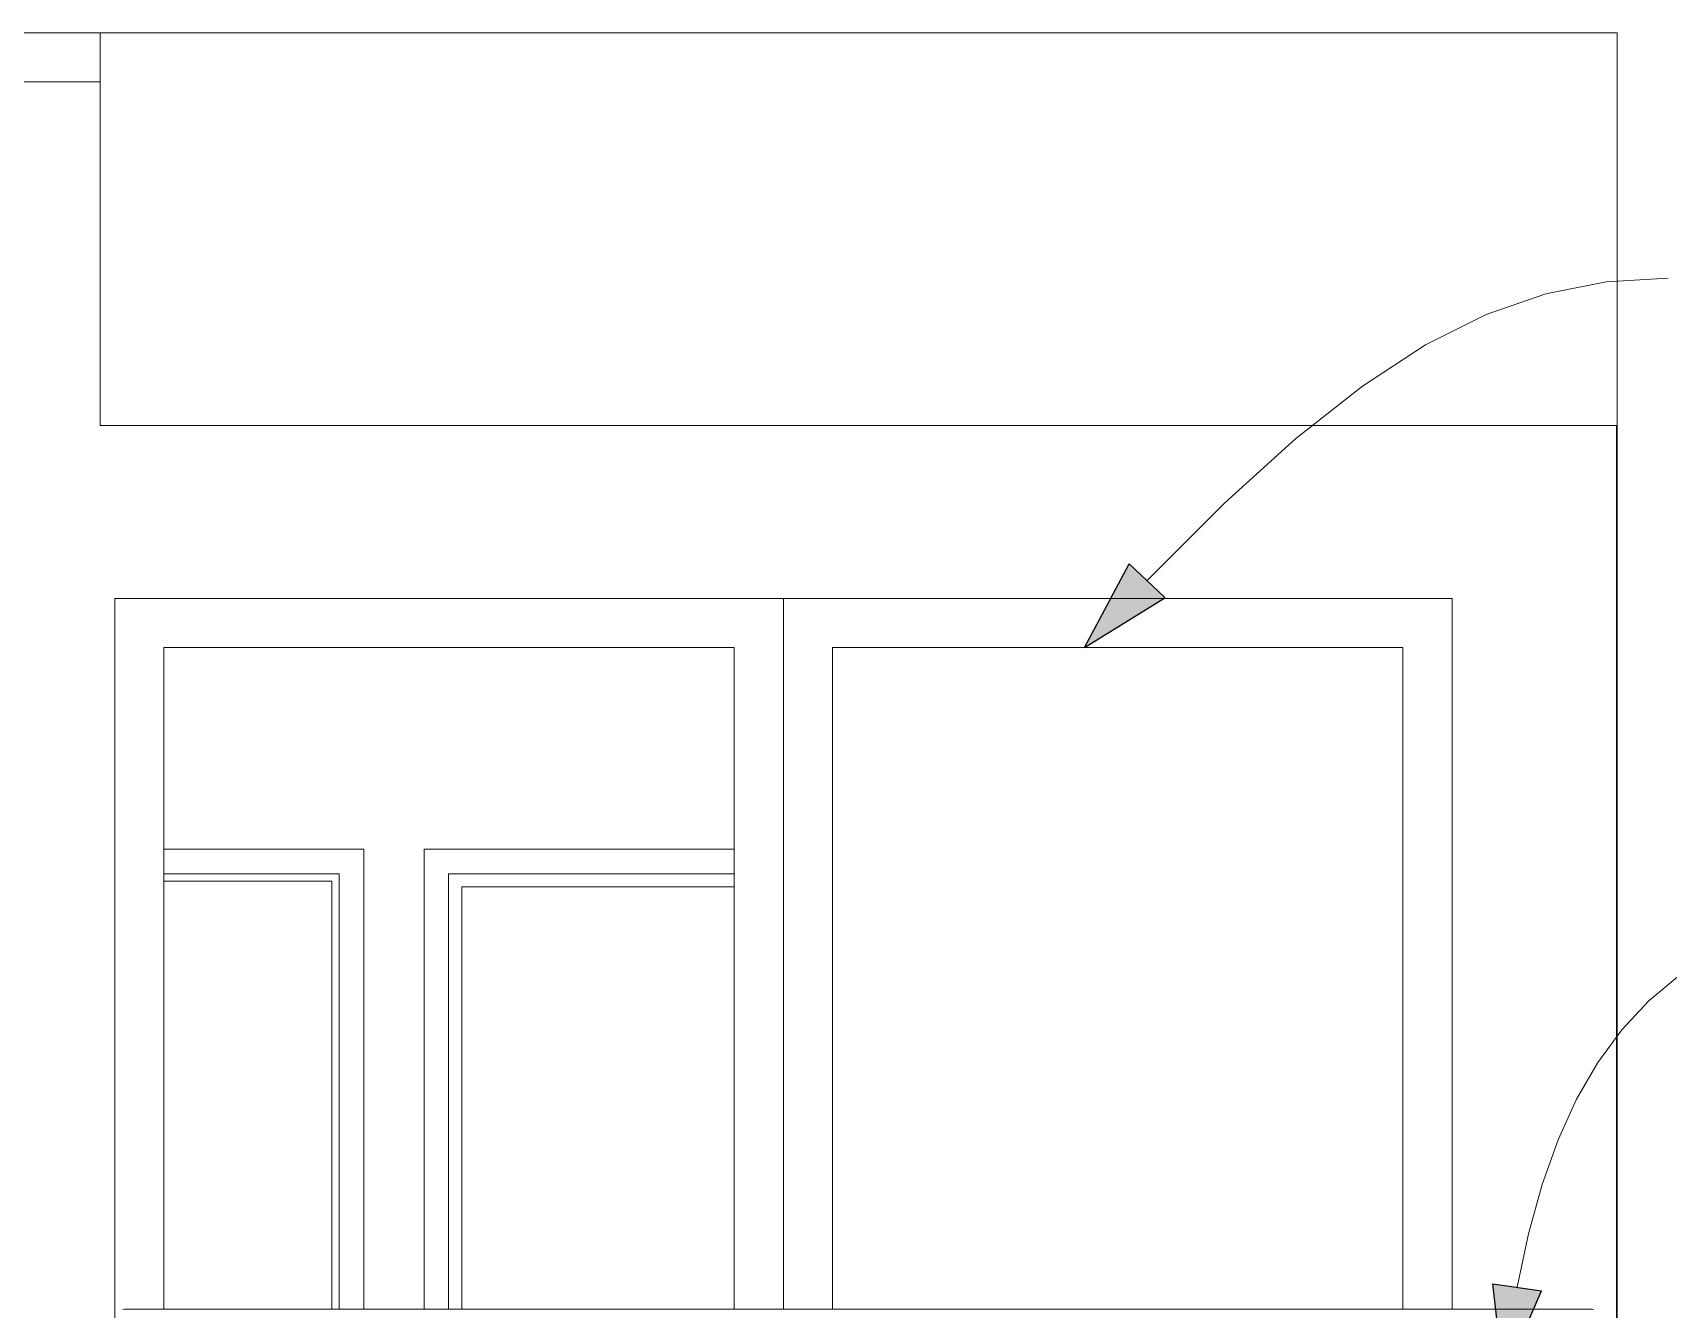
# Model space of a CAD drawing. Header units: metres. Extents: x 0.016 to 0.481, y 0.015 to 0.69.
# Drawn here: x 0.1061 to 0.1727, y 0.2498 to 0.3018 of the extents above; entities that cross this region are included whole.
import ezdxf
from ezdxf.xclip import XClip

# ---------------------------------------------------------------- set-up
doc = ezdxf.new("R2010")
doc.units = ezdxf.units.M
doc.header["$MEASUREMENT"] = 0
doc.header["$XCLIPFRAME"] = 0
doc.linetypes.add('Wipeout_Contour', pattern=[1, 0, -1])
doc.layers.add('Dibujo & Figuras', color=7, linetype='Continuous')
doc.layers.add('Nuevo_Estructura - Carga', color=7, linetype='Continuous')
for name, color, linetype, lineweight, true_color in [('Nuevo_Estructura - Carga_Pluma_Nº__3', 7, 'Continuous', 18, 0xff6600), ('Nuevo_Estructura - Carga_Pluma_Nº__87', 7, 'Continuous', 20, 0x6a6a6a), ('Nuevo_Estructura - Carga_Pluma_Nº__88', 7, 'Continuous', 20, 0xfd4435), ('Nuevo_Estructura - Carga_Pluma_Nº__89', 7, 'Continuous', 20, 0x71cebe), ('Nuevo_Notas - Etiquetas_Pluma_Nº__45', 7, 'Continuous', 25, 0x40a5ff), ('Nuevo_Notas - Etiquetas_Pluma_Nº__85', 7, 'Continuous', 20, 0x80c2ff)]:
    doc.layers.add(name, color=color, linetype=linetype, lineweight=lineweight, true_color=true_color)
doc.layers.add('Nuevo_Interior - Escaleras & Barandillas_Pluma_Nº__11', color=171, linetype='Continuous', lineweight=18)

# ---------------------------------------------------------------- blocks, each defined once
blk = doc.blocks.new('Dibujo_1_1', base_point=(0.1429256692901888, 0.2267808681265072))
at = {"color": 254, "linetype": 'Wipeout_Contour', "lineweight": 0, "ltscale": 2.986251527251013}
blk.add_wipeout([(0.10884018420275507, 0.3017808683706379), (0.10884018420275507, 0.2917808680609513), (0.17063388172081528, 0.2917808680609513), (0.17063388172081528, 0.3017808683706379)], dxfattribs=at).dxf.layer = 'Nuevo_Estructura - Carga'
at = {"color": 254, "linetype": 'Wipeout_Contour', "lineweight": 0, "ltscale": 7.620238731051673}
blk.add_wipeout([(0.08484018420275508, 0.28578086739789443), (0.08484018420275508, 0.27783460178884944), (0.09998296884173916, 0.27783460178884944), (0.09998296884173916, 0.2257808678823765), (0.10884018472213722, 0.2257808678823765), (0.10884018472213722, 0.22978086777083603), (0.1094401847648374, 0.22978086777083603), (0.1094401847648374, 0.24938086758087522), (0.1094406209901921, 0.27873289795904155), (0.16390644219452827, 0.27873289914766647), (0.16390644219452827, 0.24978086840175864), (0.16460737789028074, 0.24978086840175864), (0.16460737789028074, 0.28578086739789443)], dxfattribs=at).dxf.layer = 'Nuevo_Estructura - Carga'
at = {"color": 254, "linetype": 'Wipeout_Contour', "lineweight": 0, "ltscale": 3.64122222683372}
blk.add_wipeout([(0.1706073775849199, 0.28578086788237644), (0.1706073775849199, 0.2297808676119042), (0.17060794800191714, 0.22578086759258473), (0.17062684060625705, 0.22578086759258473), (0.17062684060625705, 0.28578086788237644)], dxfattribs=at).dxf.layer = 'Nuevo_Estructura - Carga'
at = {"color": 254, "linetype": 'Wipeout_Contour', "lineweight": 0, "ltscale": 2.975185984860576}
blk.add_wipeout([(0.10884018417501642, 0.30178086798316506), (0.07788151260165713, 0.3017808675104539), (0.07788151260165713, 0.2997808679987223), (0.10884018417501642, 0.2997808675260112)], dxfattribs=at).dxf.layer = 'Nuevo_Estructura - Carga'
at = {"color": 254, "linetype": 'Wipeout_Contour', "lineweight": 0, "ltscale": 2.964219110971615}
blk.add_wipeout([(0.1088401842027551, 0.2857808678823764), (0.1088401842027551, 0.2917808678823764), (0.07884018205698583, 0.2917808678823764), (0.07884018205698583, 0.2857808678823764)], dxfattribs=at).dxf.layer = 'Nuevo_Estructura - Carga'
at = {"color": 254, "linetype": 'Wipeout_Contour', "lineweight": 0, "ltscale": 8.14525876363988}
blk.add_wipeout([(0.1094406214674936, 0.24938586654867378), (0.10944626056949665, 0.24945032722162014), (0.10946430709518724, 0.24951767601033184), (0.10949377385189467, 0.24958086823514775), (0.10953376669912762, 0.24963798338304077), (0.10958306896214869, 0.24968728564606185), (0.10964018411004173, 0.24972727779365433), (0.10970337563521718, 0.2497567445503618), (0.10977072512356932, 0.24977479107605238), (0.10984018472750968, 0.24978086815297523), (0.11144062134540918, 0.24978086745333483), (0.11144062134540918, 0.27673289810632645), (0.1094406214674936, 0.276732897406686)], dxfattribs=at).dxf.layer = 'Nuevo_Estructura - Carga'
at = {"color": 254, "linetype": 'Wipeout_Contour', "lineweight": 0, "ltscale": 2.953735098504166}
blk.add_wipeout([(0.1366735332121696, 0.2767328973570198), (0.1366735332121696, 0.2497808671404539), (0.13867353235805932, 0.2497808671404539), (0.13867353235805932, 0.2767328973570198)], dxfattribs=at).dxf.layer = 'Nuevo_Estructura - Carga'
at = {"color": 254, "linetype": 'Wipeout_Contour', "lineweight": 0, "ltscale": 2.962630393440858}
blk.add_wipeout([(0.16390644230522963, 0.2767328976957542), (0.16190644314444352, 0.2767328976957542), (0.16190644314444352, 0.2497808672784447), (0.16390644230522963, 0.24978086797808513)], dxfattribs=at).dxf.layer = 'Nuevo_Estructura - Carga'
at = {"layer": 'Nuevo_Estructura - Carga_Pluma_Nº__87', "color": 251, "linetype": 'Continuous', "lineweight": 20, "ltscale": 1000, "true_color": 0x6a6a6a}
for p, q in [((0.07788151260165713, 0.3017808678823765), (0.1088401842027552, 0.3017808678823765)), ((0.1706338817208153, 0.3017808678823765), (0.1088401842027551, 0.3017808678823765))]:
    blk.add_line(p, q, dxfattribs=at)
at = {"layer": 'Nuevo_Interior - Escaleras & Barandillas_Pluma_Nº__11', "color": 171, "linetype": 'Continuous', "lineweight": 18, "ltscale": 1000}
for p, q in [((0.1098401840596706, 0.2497808678823765), (0.1097707247886038, 0.2497747909835814)), ((0.1098401841920361, 0.2497808678823765), (0.1098572218947837, 0.2497808678823765)), ((0.1098572218947837, 0.2497808678823765), (0.1099071738679782, 0.2497808678823765)), ((0.1099071738679782, 0.2497808678823765), (0.1099866358443209, 0.2497808678823765)), ((0.1099866358443209, 0.2497808678823765), (0.1100901924259753, 0.2497808678823765)), ((0.1100901924259753, 0.2497808678823765), (0.1102107861483019, 0.2497808678823765)), ((0.1102107861483019, 0.2497808678823765), (0.1103401984517703, 0.2497808678823765)), ((0.1103401984517703, 0.2497808678823765), (0.1108401841952067, 0.2497808678823765))]:
    blk.add_line(p, q, dxfattribs=at)
at = {"color": 254, "linetype": 'Wipeout_Contour', "lineweight": 0, "ltscale": 2.979080932803334}
blk.add_wipeout([(0.10884018420275511, 0.2857808680609514), (0.17063388172081534, 0.2857808680609514), (0.17063388172081534, 0.29178086806260356), (0.10884018420275511, 0.29178086806260356)], dxfattribs=at).dxf.layer = 'Nuevo_Estructura - Carga'
at = {"color": 254, "linetype": 'Wipeout_Contour', "lineweight": 0, "ltscale": 3.919030728512462}
blk.add_wipeout([(0.1366735322147947, 0.27873289828206144), (0.1366735322147947, 0.2767328980089286), (0.13867353248792755, 0.2767328980089286), (0.16190644346977953, 0.2767328980089286), (0.16390644293130766, 0.2767328980089286), (0.16390644293130766, 0.27873289828206144)], dxfattribs=at).dxf.layer = 'Nuevo_Estructura - Carga'
at = {"layer": 'Nuevo_Estructura - Carga_Pluma_Nº__87', "color": 251, "linetype": 'Continuous', "lineweight": 20, "ltscale": 1000, "true_color": 0x6a6a6a}
for p, q in [((0.1706338817208153, 0.2917808678823764), (0.1706338817208153, 0.3017808678823765)), ((0.1639064429313076, 0.2787328978355265), (0.1639064429313076, 0.2497808678823765))]:
    blk.add_line(p, q, dxfattribs=at)
at = {"layer": 'Nuevo_Notas - Etiquetas_Pluma_Nº__45', "color": 161, "linetype": 'Continuous', "lineweight": 25, "ltscale": 1000, "true_color": 0x40a5ff}
blk.add_line((0.150750433436554, 0.2801411432957284), (0.1522107351337231, 0.2787745713242446), dxfattribs=at)
at = {"color": 254, "linetype": 'Wipeout_Contour', "lineweight": 0, "ltscale": 2.97069521744145}
blk.add_wipeout([(0.08084018205698582, 0.29178086799562547), (0.10884018409013123, 0.29178086799562547), (0.10884018409013123, 0.29978086778050916), (0.08084018205698582, 0.29978086778050916)], dxfattribs=at).dxf.layer = 'Nuevo_Estructura - Carga'
at = {"color": 254, "linetype": 'Wipeout_Contour', "lineweight": 0, "ltscale": 5.923247301646811}
blk.add_wipeout([(0.1646073775905804, 0.28578086788237644), (0.1646073775905804, 0.24978086806612967), (0.1696079048779228, 0.24978086806612967), (0.16967736414440518, 0.24977479065151384), (0.16974471304681185, 0.24975674532801156), (0.16980790547493577, 0.24972727783627352), (0.16986502048844387, 0.24968728606152918), (0.16991432323288247, 0.24963798331709058), (0.1699543158420926, 0.24958086746911665), (0.16998378249936485, 0.24951767587545856), (0.17000182865733296, 0.2494503269730519), (0.17000791942340202, 0.2493808677065695), (0.17000790523748294, 0.231180867618666), (0.17000791942340202, 0.2297808676119042), (0.17060737630825615, 0.2297808676119042), (0.17060737630825615, 0.28578086788237644)], dxfattribs=at).dxf.layer = 'Nuevo_Estructura - Carga'
at = {"color": 254, "linetype": 'Wipeout_Contour', "lineweight": 0, "ltscale": 2.95309787925274}
blk.add_wipeout([(0.1346735333126205, 0.2767328973570198), (0.1346735333126205, 0.2497808671404539), (0.13667353315815067, 0.2497808671404539), (0.13667353315815067, 0.2767328973570198)], dxfattribs=at).dxf.layer = 'Nuevo_Estructura - Carga'
at = {"color": 254, "linetype": 'Wipeout_Contour', "lineweight": 0, "ltscale": 2.959070806391849}
blk.add_wipeout([(0.1386735319152743, 0.27673289739938545), (0.1386735319152743, 0.24978086745022504), (0.1619064432612475, 0.24978086745022504), (0.1619064432612475, 0.27673289739938545)], dxfattribs=at).dxf.layer = 'Nuevo_Estructura - Carga'
at = {"layer": 'Nuevo_Notas - Etiquetas_Pluma_Nº__45', "linetype": 'Continuous', "lineweight": 25, "true_color": 0x40a5ff}
for points in [[(0.1489305268220506, 0.2767328978355265), (0.1522107351337231, 0.2787745713242446), (0.150750433436554, 0.2801411432957284)], [(0.1660045593388523, 0.2469808678823765), (0.1675417987752216, 0.2505255952509862), (0.165563483642847, 0.2508193115035455)]]:
    blk.add_hatch(color=161, dxfattribs=at).paths.add_polyline_path(points)
at = {"layer": 'Nuevo_Estructura - Carga_Pluma_Nº__3', "color": 30, "linetype": 'Continuous', "lineweight": 18, "ltscale": 1000, "true_color": 0xff6600}
for p, q in [((0.1386735322147947, 0.2767328978355265), (0.1386735322147947, 0.2497808678823765)), ((0.1619064429313076, 0.2767328978355265), (0.1386735322147947, 0.2767328978355265)), ((0.1619064429313076, 0.2497808678823765), (0.1619064429313076, 0.2767328978355265))]:
    blk.add_line(p, q, dxfattribs=at)
at = {"layer": 'Nuevo_Estructura - Carga_Pluma_Nº__87', "color": 251, "linetype": 'Continuous', "lineweight": 20, "ltscale": 1000, "true_color": 0x6a6a6a}
for p, q in [((0.1088401842027551, 0.3017808678823765), (0.1088401842027551, 0.2917808678823764)), ((0.1088401842027552, 0.2997808678823765), (0.08084018205698583, 0.2997808678823765)), ((0.1706268403473614, 0.2257808678823765), (0.1706268403473614, 0.2857808678823764)), ((0.1706338817208153, 0.2857808678823764), (0.1706338817208153, 0.2257808678823765))]:
    blk.add_line(p, q, dxfattribs=at)
at = {"layer": 'Nuevo_Estructura - Carga_Pluma_Nº__88', "color": 20, "linetype": 'Continuous', "lineweight": 20, "ltscale": 1000, "true_color": 0xfd4435}
for p, q in [((0.1706073774531668, 0.2297808678823764), (0.1706073774531668, 0.2857808678823764)), ((0.1706284646600935, 0.2257808678823765), (0.1706284646600935, 0.2857808678823764))]:
    blk.add_line(p, q, dxfattribs=at)
at = {"layer": 'Nuevo_Estructura - Carga_Pluma_Nº__89', "color": 123, "linetype": 'Continuous', "lineweight": 20, "ltscale": 1000, "true_color": 0x71cebe}
for p, q in [((0.1088401842027551, 0.2857808678823764), (0.1088401842027551, 0.2917808678823764)), ((0.1706338817208153, 0.2857808678823764), (0.1706338817208153, 0.2917808678823764)), ((0.1088401842027551, 0.2857808678823764), (0.1706338817208153, 0.2857808678823764))]:
    blk.add_line(p, q, dxfattribs=at)
at = {"layer": 'Nuevo_Interior - Escaleras & Barandillas_Pluma_Nº__11', "color": 171, "linetype": 'Continuous', "lineweight": 18, "ltscale": 1000}
for p, q in [((0.1691079193236962, 0.2497808678823765), (0.1692373283603061, 0.2497808678823765)), ((0.1692373283603061, 0.2497808678823765), (0.1693579174131524, 0.2497808678823765)), ((0.1693579174131524, 0.2497808678823765), (0.1694614685375662, 0.2497808678823765)), ((0.1694614685375662, 0.2497808678823765), (0.1695409248955452, 0.2497808678823765)), ((0.1695409248955452, 0.2497808678823765), (0.1695908716676009, 0.2497808678823765)), ((0.1695908716676009, 0.2497808678823765), (0.1696079050637587, 0.2497808678823765)), ((0.1696079050637587, 0.2497808678823765), (0.169677364464635, 0.2497747909835814))]:
    blk.add_line(p, q, dxfattribs=at)
at = {"layer": 'Nuevo_Notas - Etiquetas_Pluma_Nº__45', "color": 161, "linetype": 'Continuous', "lineweight": 25, "ltscale": 1000, "true_color": 0x40a5ff}
for p, q in [((0.1489305268220506, 0.2767328978355265), (0.150750433436554, 0.2801411432957284)), ((0.1489305268220506, 0.2767328978355265), (0.1522107351337231, 0.2787745713242446)), ((0.1660045593388523, 0.2469808678823765), (0.165563483642847, 0.2508193115035455)), ((0.165563483642847, 0.2508193115035455), (0.1675417987752216, 0.2505255952509862)), ((0.1660045593388523, 0.2469808678823765), (0.1675417987752216, 0.2505255952509862))]:
    blk.add_line(p, q, dxfattribs=at)
at = {"layer": 'Nuevo_Notas - Etiquetas_Pluma_Nº__85', "color": 151, "linetype": 'Continuous', "lineweight": 20, "ltscale": 1000, "true_color": 0x80c2ff, "flags": 128}
for points in [[(0.1514805842858686, 0.2794578573107666), (0.1546388185097072, 0.2826216366997585), (0.1575460287369607, 0.2852540991830195), (0.1602555226527545, 0.2873889884894805), (0.1628206079422139, 0.2890600483480727), (0.1652945922904645, 0.2903010224877273), (0.1677307833826315, 0.2911456546373754), (0.1701824889038405, 0.291627688525948), (0.1727030165392168, 0.2917808678823764)], [(0.1665526412093665, 0.2506724533795033), (0.1670171947562162, 0.2528563224115122), (0.1675723260310331, 0.2548589007380107), (0.1682242600656797, 0.2566857622780203), (0.168979221892018, 0.2583424809505623), (0.1698434365419105, 0.2598346306746581), (0.1708231290472194, 0.2611677853693291), (0.1719245244398071, 0.2623475189535966), (0.1731538477515358, 0.2633794053464821), (0.1745173240142678, 0.2642690184670069), (0.1760211782598654, 0.2650219322341924), (0.1776716355201909, 0.2656437205670599), (0.1794749208271067, 0.2661399573846309), (0.1814372592124749, 0.2665162166059266), (0.1835648757081579, 0.2667780721499686), (0.1858639953460181, 0.2669310979357781), (0.1883408431579176, 0.2669808678823765)]]:
    blk.add_lwpolyline(points, dxfattribs=at)
at = {"color": 254, "linetype": 'Wipeout_Contour', "lineweight": 0, "ltscale": 3.906732020810865}
blk.add_wipeout([(0.13667353221479467, 0.27873289828206144), (0.1094406214982817, 0.27873289828206144), (0.1094406214982817, 0.2767328980089286), (0.11144062177141457, 0.2767328980089286), (0.13467353194166173, 0.2767328980089286), (0.13667353221479467, 0.2767328980089286)], dxfattribs=at).dxf.layer = 'Nuevo_Estructura - Carga'
at = {"layer": 'Nuevo_Estructura - Carga_Pluma_Nº__3', "color": 30, "linetype": 'Continuous', "lineweight": 18, "ltscale": 1000, "true_color": 0xff6600}
for p, q in [((0.1366735322147947, 0.2767328978355265), (0.1366735322147947, 0.2787328978355265)), ((0.1366735322147947, 0.2497808678823765), (0.1366735322147947, 0.2767328978355265))]:
    blk.add_line(p, q, dxfattribs=at)
at = {"layer": 'Nuevo_Estructura - Carga_Pluma_Nº__87', "color": 251, "linetype": 'Continuous', "lineweight": 20, "ltscale": 1000, "true_color": 0x6a6a6a}
for p, q in [((0.1094406214982817, 0.2493858663135662), (0.1094406214982817, 0.2787328978355265)), ((0.1094406214982817, 0.2787328978355265), (0.1639064429313076, 0.2787328978355265))]:
    blk.add_line(p, q, dxfattribs=at)
at = {"color": 254, "linetype": 'Wipeout_Contour', "lineweight": 0, "ltscale": 2.950189058113604}
blk.add_wipeout([(0.11144062083594881, 0.24978086711877917), (0.13467353248379332, 0.24978086711877917), (0.13467353248379332, 0.27673289730613615), (0.11144062083594881, 0.27673289730613615)], dxfattribs=at).dxf.layer = 'Nuevo_Estructura - Carga'
at = {"layer": 'Nuevo_Estructura - Carga_Pluma_Nº__3', "color": 30, "linetype": 'Continuous', "lineweight": 18, "ltscale": 1000, "true_color": 0xff6600}
for p, q in [((0.1114406214982817, 0.2497808052660499), (0.1114406214982817, 0.2767328978355265)), ((0.1114406214982817, 0.2767328978355265), (0.1346735322147947, 0.2767328978355265)), ((0.1346735322147947, 0.2767328978355265), (0.1346735322147947, 0.2497808678823765)), ((0.1114406214982817, 0.2685208678823764), (0.1195801842027551, 0.2685208678823764)), ((0.1195801842027551, 0.2685208678823764), (0.1195801842027551, 0.2497808678823765)), ((0.1220382395033114, 0.2497808678823765), (0.1220382395033114, 0.2685208678823764)), ((0.1220382395033114, 0.2685208678823764), (0.1346735322147947, 0.2685208678823764)), ((0.1185801842027551, 0.2675208678823765), (0.1114406214982817, 0.2675208678823765)), ((0.1182801842027551, 0.2672208678823765), (0.1114406214982817, 0.2672208678823765)), ((0.1182801842027551, 0.2497808678823765), (0.1182801842027551, 0.2672208678823765)), ((0.1185801842027551, 0.2497808678823765), (0.1185801842027551, 0.2675208678823765)), ((0.1230382395033114, 0.2675208678823765), (0.1230382395033114, 0.2497808678823765)), ((0.1346735322147947, 0.2675208678823765), (0.1230382395033114, 0.2675208678823765)), ((0.1235782395033114, 0.2669808678823765), (0.1235782395033114, 0.2497808678823765)), ((0.1346735322147947, 0.2669808678823765), (0.1235782395033114, 0.2669808678823765))]:
    blk.add_line(p, q, dxfattribs=at)
at = {"layer": 'Nuevo_Interior - Escaleras & Barandillas_Pluma_Nº__11', "color": 171, "linetype": 'Continuous', "lineweight": 18, "ltscale": 1000}
blk.add_line((0.1108401841952067, 0.2497808678823765), (0.1691079193236961, 0.2497808678823765), dxfattribs=at)

msp = doc.modelspace()

# ---------------------------------------------------------------- block references
at = {"layer": 'Dibujo & Figuras', "color": 151, "linetype": 'Continuous', "lineweight": 20, "ltscale": 1000, "true_color": 0x80c2ff}
ref = msp.add_blockref('Dibujo_1_1', (0.1429256692901888, 0.2267808681265072), dxfattribs=at)
XClip(ref).set_block_clipping_path([(0.05884018420275508, 0.1517808678823765), (0.2270111543776225, 0.3017808683706379)])

doc.saveas('drawing.dxf')
